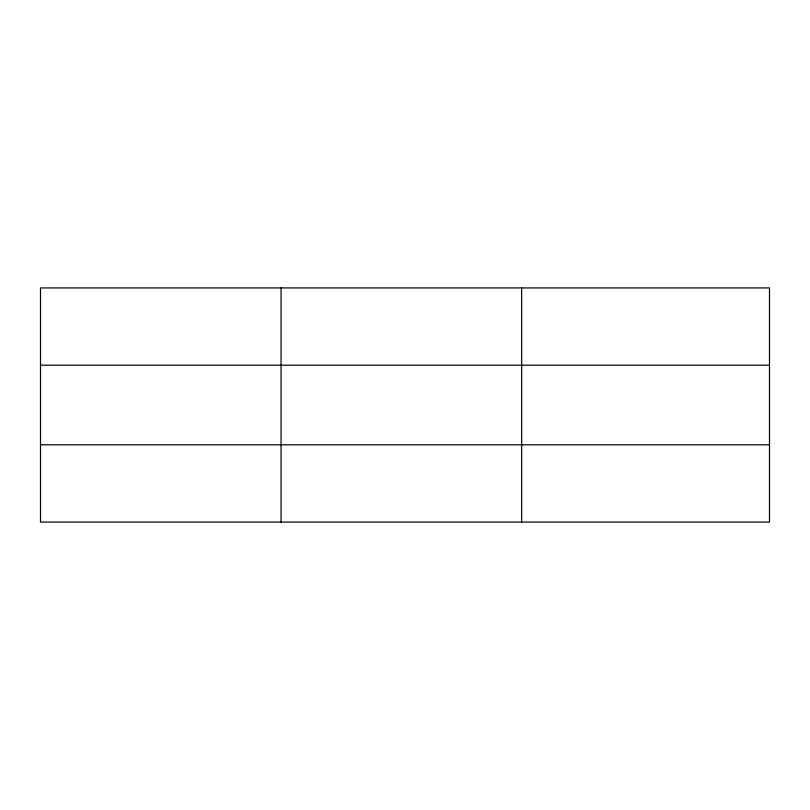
<?xml version="1.0" encoding="UTF-8"?>
<svg xmlns="http://www.w3.org/2000/svg" width="810" height="810" viewBox="0 0 810 810"><rect width="100%" height="100%" fill="white"/><g stroke="black" fill="none" stroke-linecap="round" stroke-linejoin="round"><path stroke-width="1.21" d="M281.07 287.935L281.07 522.065M521.64 287.935L521.64 522.065M40.5 365.199L769.5 365.199M40.5 444.801L769.5 444.801M769.5 483.438L769.5 522.065L40.5 522.065L40.5 287.935L769.5 287.935L769.5 483.438"/></g></svg>
